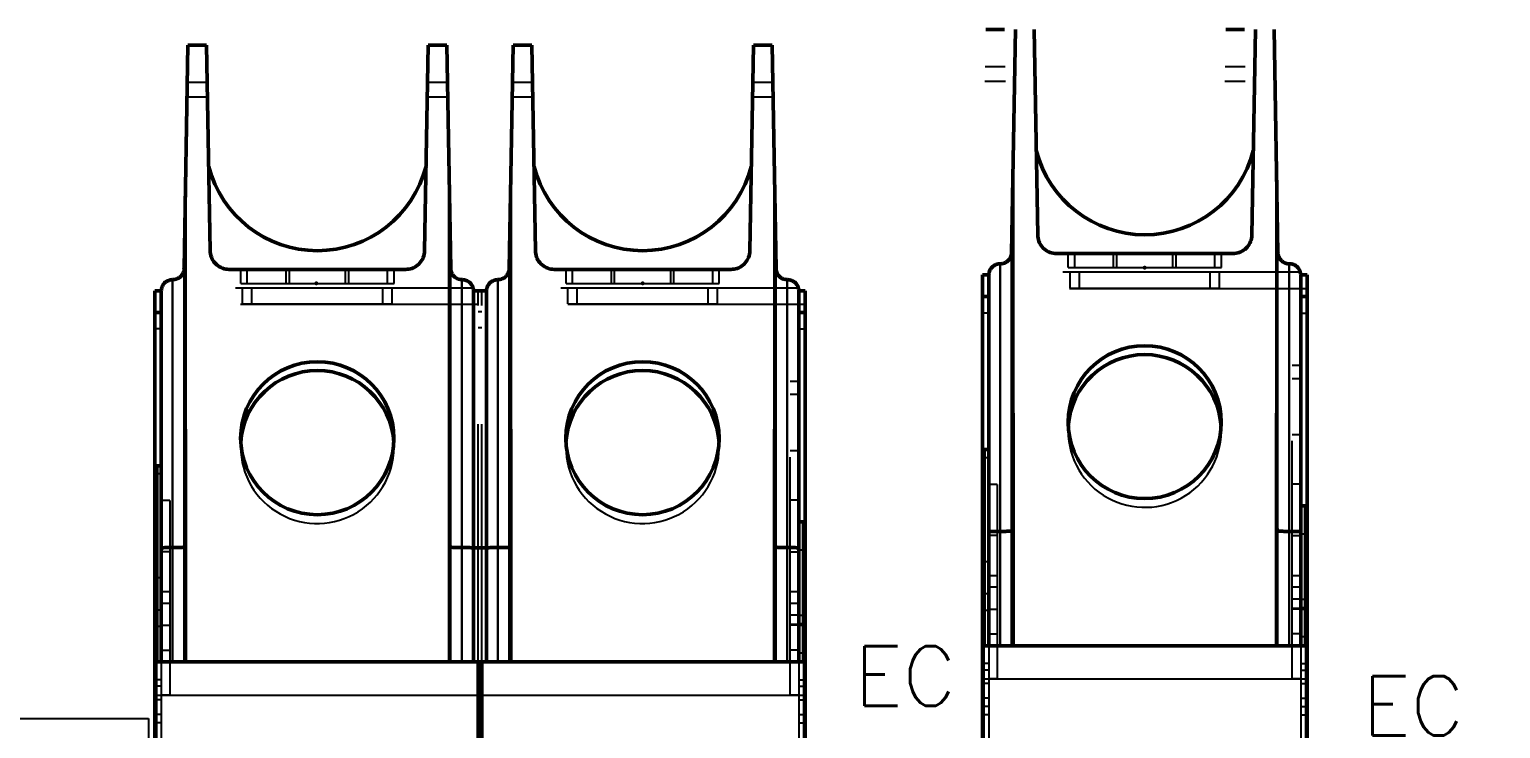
# Model space of a CAD drawing. Header units: inches. Extents: x 0.1 to 89.7, y 0.1 to 57.6.
# Drawn here: x 22.623 to 25.725, y 29.364 to 30.838 of the extents above; entities that cross this region are included whole.
import ezdxf
from ezdxf.enums import TextEntityAlignment as Align

# ---------------------------------------------------------------- set-up
doc = ezdxf.new("R2010")
doc.units = ezdxf.units.IN
doc.header["$MEASUREMENT"] = 0
doc.set_wipeout_variables(frame=1)
for name, pattern in [('CENTER', [2, 1.25, -0.25, 0.25, -0.25]), ('DASHED', [0.75, 0.5, -0.25]), ('DOT_CENTER', [14, 12, -1, 0, -1])]:
    doc.linetypes.add(name, pattern=pattern)
for name, color, linetype in [('1', 7, 'Continuous'), ('PMISC', 7, 'Continuous'), ('PSYMS', 7, 'Continuous'), ('PTERM', 4, 'Continuous')]:
    doc.layers.add(name, color=color, linetype=linetype)
for name, color, linetype, lineweight in [('2d ConnectionPoints', 7, 'Continuous', 50), ('AM_0', 7, 'Continuous', 50), ('AM_4', 3, 'Continuous', 25), ('AM_7', 7, 'CENTER', 25), ('AM_9', 6, 'DASHED', 25)]:
    doc.layers.add(name, color=color, linetype=linetype, lineweight=lineweight)
doc.styles.add('WD', font='romans.shx', dxfattribs={"height": 0.185})

# ---------------------------------------------------------------- blocks, each defined once
blk = doc.blocks.new('1489_2P_MINIATURE')
at = {"layer": '2d ConnectionPoints'}
for p in [(0.4101, 3.8696), (1.0965, 3.8696)]:
    blk.add_point(p, dxfattribs=at)
at = {"layer": 'AM_0'}
for p, q in [((0.1314, 3.9007), (0.1396, 4.3711)), ((0.179, 4.3711), (0.1396, 4.3711)), ((0.1865, 3.9378), (0.179, 4.3711)), ((0.6451, 4.3711), (0.6375, 3.9378)), ((0.6844, 4.3711), (0.6451, 4.3711)), ((0.6844, 4.3711), (0.6926, 3.9007)), ((0.8159, 3.9007), (0.8241, 4.3711)), ((0.8634, 4.3711), (0.8241, 4.3711)), ((0.871, 3.9378), (0.8634, 4.3711)), ((1.3295, 4.3711), (1.322, 3.9378)), ((1.3689, 4.3711), (1.3295, 4.3711)), ((1.3689, 4.3711), (1.3771, 3.9007)), ((0.1341, 4.0534), (0.1344, 3.0731)), ((0.6897, 3.0731), (0.69, 4.0534)), ((0.8185, 4.0534), (0.8188, 3.0731)), ((1.3741, 3.0731), (1.3744, 4.0534)), ((0.1072, 3.8775), (0.1078, 3.8775)), ((0.5982, 3.8991), (0.2259, 3.8991)), ((0.7162, 3.8775), (0.7169, 3.8775)), ((0.7916, 3.8775), (0.7923, 3.8775)), ((1.2826, 3.8991), (0.9103, 3.8991)), ((1.4007, 3.8775), (1.4013, 3.8775)), ((0.0698, 3.8539), (0.0698, 0.5222)), ((0.0698, 3.8539), (0.0836, 3.8539)), ((0.0836, 3.0731), (0.0836, 3.8539)), ((0.7405, 3.0731), (0.7405, 3.8539)), ((0.7405, 3.8539), (0.768, 3.8539)), ((0.768, 3.0731), (0.768, 3.8539)), ((1.4249, 3.0731), (1.4249, 3.8539)), ((1.4387, 3.8539), (1.4249, 3.8539)), ((1.4387, 0.5222), (1.4387, 3.8539)), ((0.0836, 3.8086), (0.0698, 3.8086)), ((1.4249, 3.8086), (1.4387, 3.8086)), ((0.0836, 3.4861), (0.0738, 3.4861)), ((0.0738, 3.4861), (0.0738, 3.0731)), ((1.4249, 3.3681), (1.4348, 3.3681)), ((1.4348, 3.3681), (1.4348, 3.0731)), ((0.0738, 3.3405), (0.0698, 3.3405)), ((0.1072, 3.3139), (0.1078, 3.3139)), ((0.1314, 3.3147), (0.1341, 3.3201)), ((0.69, 3.3201), (0.6926, 3.3147)), ((0.7162, 3.3139), (0.7169, 3.3139)), ((0.7405, 3.3131), (0.768, 3.3131)), ((0.7916, 3.3139), (0.7923, 3.3139)), ((0.8159, 3.3147), (0.8185, 3.3201)), ((1.3744, 3.3201), (1.3771, 3.3147)), ((1.4007, 3.3139), (1.4013, 3.3139)), ((1.4348, 3.3287), (1.4387, 3.3287)), ((1.4348, 3.2619), (1.4387, 3.2619)), ((0.0738, 3.2501), (0.0698, 3.2501)), ((0.0738, 3.1967), (0.0698, 3.1967)), ((1.4249, 3.1517), (1.4348, 3.1517)), ((0.0698, 3.0983), (0.0738, 3.0983)), ((1.4387, 3.0731), (0.0698, 3.0731)), ((0.7503, 3.0731), (0.7503, 2.4091)), ((0.7582, 3.0731), (0.7582, 2.4091)), ((0.7582, 3.0465), (0.7503, 3.0465))]:
    blk.add_line(p, q, dxfattribs=at)
for points in [[(0.2259, 3.8991), (0.2224, 3.8993), (0.219, 3.8997), (0.2157, 3.9004), (0.2124, 3.9015), (0.2092, 3.9028), (0.2062, 3.9044), (0.2033, 3.9062), (0.2006, 3.9083), (0.1981, 3.9106), (0.1957, 3.9132), (0.1936, 3.9159), (0.1918, 3.9188), (0.1902, 3.9218), (0.1889, 3.925), (0.1879, 3.9283), (0.1871, 3.9316), (0.1867, 3.935), (0.1865, 3.9378)], [(0.6375, 3.9378), (0.6373, 3.9343), (0.6368, 3.9309), (0.636, 3.9276), (0.6349, 3.9243), (0.6336, 3.9212), (0.6319, 3.9182), (0.63, 3.9153), (0.6279, 3.9126), (0.6255, 3.9101), (0.623, 3.9079), (0.6202, 3.9058), (0.6173, 3.904), (0.6142, 3.9025), (0.611, 3.9012), (0.6077, 3.9003), (0.6044, 3.8996), (0.6009, 3.8992), (0.5982, 3.8991)], [(0.9103, 3.8991), (0.9069, 3.8993), (0.9035, 3.8997), (0.9001, 3.9004), (0.8968, 3.9015), (0.8937, 3.9028), (0.8906, 3.9044), (0.8877, 3.9062), (0.885, 3.9083), (0.8825, 3.9106), (0.8802, 3.9132), (0.8781, 3.9159), (0.8762, 3.9188), (0.8747, 3.9218), (0.8733, 3.925), (0.8723, 3.9283), (0.8716, 3.9316), (0.8711, 3.935), (0.871, 3.9378)], [(1.322, 3.9378), (1.3218, 3.9343), (1.3212, 3.9309), (1.3204, 3.9276), (1.3194, 3.9243), (1.318, 3.9212), (1.3164, 3.9182), (1.3145, 3.9153), (1.3123, 3.9126), (1.31, 3.9101), (1.3074, 3.9079), (1.3046, 3.9058), (1.3017, 3.904), (1.2986, 3.9025), (1.2954, 3.9012), (1.2922, 3.9003), (1.2888, 3.8996), (1.2854, 3.8992), (1.2826, 3.8991)], [(0.0836, 3.8539), (0.0837, 3.8559), (0.0839, 3.858), (0.0844, 3.86), (0.085, 3.8619), (0.0858, 3.8638), (0.0867, 3.8657), (0.0879, 3.8674), (0.0891, 3.869), (0.0905, 3.8706), (0.092, 3.8719), (0.0937, 3.8732), (0.0954, 3.8743), (0.0972, 3.8753), (0.0991, 3.876), (0.1011, 3.8767), (0.1031, 3.8771), (0.1051, 3.8774), (0.1072, 3.8775)], [(0.1078, 3.8775), (0.1099, 3.8776), (0.1119, 3.8778), (0.1139, 3.8783), (0.1159, 3.8789), (0.1178, 3.8797), (0.1196, 3.8806), (0.1214, 3.8817), (0.123, 3.883), (0.1245, 3.8844), (0.1259, 3.8859), (0.1272, 3.8875), (0.1283, 3.8893), (0.1292, 3.8911), (0.13, 3.893), (0.1306, 3.895), (0.1311, 3.897), (0.1313, 3.899), (0.1314, 3.9007)], [(0.6926, 3.9007), (0.6928, 3.8986), (0.6931, 3.8966), (0.6936, 3.8946), (0.6942, 3.8926), (0.695, 3.8907), (0.696, 3.8889), (0.6971, 3.8872), (0.6984, 3.8856), (0.6998, 3.8841), (0.7014, 3.8827), (0.703, 3.8815), (0.7048, 3.8804), (0.7066, 3.8795), (0.7086, 3.8788), (0.7105, 3.8782), (0.7126, 3.8778), (0.7146, 3.8775), (0.7162, 3.8775)], [(0.7169, 3.8775), (0.7189, 3.8774), (0.721, 3.8771), (0.723, 3.8767), (0.725, 3.876), (0.7269, 3.8753), (0.7287, 3.8743), (0.7304, 3.8732), (0.7321, 3.8719), (0.7336, 3.8706), (0.735, 3.869), (0.7362, 3.8674), (0.7373, 3.8657), (0.7383, 3.8638), (0.7391, 3.8619), (0.7397, 3.86), (0.7401, 3.858), (0.7404, 3.8559), (0.7405, 3.8539)], [(0.768, 3.8539), (0.7681, 3.8559), (0.7684, 3.858), (0.7688, 3.86), (0.7694, 3.8619), (0.7702, 3.8638), (0.7712, 3.8657), (0.7723, 3.8674), (0.7735, 3.869), (0.7749, 3.8706), (0.7765, 3.8719), (0.7781, 3.8732), (0.7798, 3.8743), (0.7816, 3.8753), (0.7835, 3.876), (0.7855, 3.8767), (0.7875, 3.8771), (0.7896, 3.8774), (0.7916, 3.8775)], [(0.7923, 3.8775), (0.7943, 3.8776), (0.7964, 3.8778), (0.7984, 3.8783), (0.8003, 3.8789), (0.8022, 3.8797), (0.8041, 3.8806), (0.8058, 3.8817), (0.8074, 3.883), (0.809, 3.8844), (0.8103, 3.8859), (0.8116, 3.8875), (0.8127, 3.8893), (0.8137, 3.8911), (0.8144, 3.893), (0.8151, 3.895), (0.8155, 3.897), (0.8158, 3.899), (0.8159, 3.9007)], [(1.3771, 3.9007), (1.3772, 3.8986), (1.3775, 3.8966), (1.378, 3.8946), (1.3786, 3.8926), (1.3795, 3.8907), (1.3804, 3.8889), (1.3816, 3.8872), (1.3829, 3.8856), (1.3843, 3.8841), (1.3858, 3.8827), (1.3875, 3.8815), (1.3892, 3.8804), (1.3911, 3.8795), (1.393, 3.8788), (1.395, 3.8782), (1.397, 3.8778), (1.399, 3.8775), (1.4007, 3.8775)], [(1.4013, 3.8775), (1.4034, 3.8774), (1.4054, 3.8771), (1.4074, 3.8767), (1.4094, 3.876), (1.4113, 3.8753), (1.4131, 3.8743), (1.4149, 3.8732), (1.4165, 3.8719), (1.418, 3.8706), (1.4194, 3.869), (1.4206, 3.8674), (1.4218, 3.8657), (1.4227, 3.8638), (1.4235, 3.8619), (1.4241, 3.86), (1.4246, 3.858), (1.4248, 3.8559), (1.4249, 3.8539)], [(0.0836, 3.3131), (0.0837, 3.3132), (0.0839, 3.3132), (0.0844, 3.3133), (0.085, 3.3134), (0.0858, 3.3134), (0.0867, 3.3135), (0.0879, 3.3136), (0.0891, 3.3136), (0.0905, 3.3137), (0.092, 3.3137), (0.0937, 3.3138), (0.0954, 3.3138), (0.0972, 3.3138), (0.0991, 3.3139), (0.1011, 3.3139), (0.1031, 3.3139), (0.1051, 3.3139), (0.1072, 3.3139)], [(0.1078, 3.3139), (0.1099, 3.3139), (0.1119, 3.3139), (0.1139, 3.3139), (0.1159, 3.314), (0.1178, 3.314), (0.1196, 3.314), (0.1214, 3.3141), (0.123, 3.3141), (0.1245, 3.3142), (0.1259, 3.3142), (0.1272, 3.3143), (0.1283, 3.3143), (0.1292, 3.3144), (0.13, 3.3145), (0.1306, 3.3145), (0.1311, 3.3146), (0.1313, 3.3147), (0.1314, 3.3147)], [(0.6926, 3.3147), (0.6928, 3.3147), (0.6931, 3.3146), (0.6936, 3.3145), (0.6942, 3.3144), (0.695, 3.3144), (0.696, 3.3143), (0.6971, 3.3143), (0.6984, 3.3142), (0.6998, 3.3141), (0.7014, 3.3141), (0.703, 3.3141), (0.7048, 3.314), (0.7066, 3.314), (0.7086, 3.314), (0.7105, 3.3139), (0.7126, 3.3139), (0.7146, 3.3139), (0.7162, 3.3139)], [(0.7169, 3.3139), (0.7189, 3.3139), (0.721, 3.3139), (0.723, 3.3139), (0.725, 3.3139), (0.7269, 3.3138), (0.7287, 3.3138), (0.7304, 3.3138), (0.7321, 3.3137), (0.7336, 3.3137), (0.735, 3.3136), (0.7362, 3.3136), (0.7373, 3.3135), (0.7383, 3.3134), (0.7391, 3.3134), (0.7397, 3.3133), (0.7401, 3.3132), (0.7404, 3.3132), (0.7405, 3.3131)], [(0.768, 3.3131), (0.7681, 3.3132), (0.7684, 3.3132), (0.7688, 3.3133), (0.7694, 3.3134), (0.7702, 3.3134), (0.7712, 3.3135), (0.7723, 3.3136), (0.7735, 3.3136), (0.7749, 3.3137), (0.7765, 3.3137), (0.7781, 3.3138), (0.7798, 3.3138), (0.7816, 3.3138), (0.7835, 3.3139), (0.7855, 3.3139), (0.7875, 3.3139), (0.7896, 3.3139), (0.7916, 3.3139)], [(0.7923, 3.3139), (0.7943, 3.3139), (0.7964, 3.3139), (0.7984, 3.3139), (0.8003, 3.314), (0.8022, 3.314), (0.8041, 3.314), (0.8058, 3.3141), (0.8074, 3.3141), (0.809, 3.3142), (0.8103, 3.3142), (0.8116, 3.3143), (0.8127, 3.3143), (0.8137, 3.3144), (0.8144, 3.3145), (0.8151, 3.3145), (0.8155, 3.3146), (0.8158, 3.3147), (0.8159, 3.3147)], [(1.3771, 3.3147), (1.3772, 3.3147), (1.3775, 3.3146), (1.378, 3.3145), (1.3786, 3.3144), (1.3795, 3.3144), (1.3804, 3.3143), (1.3816, 3.3143), (1.3829, 3.3142), (1.3843, 3.3141), (1.3858, 3.3141), (1.3875, 3.3141), (1.3892, 3.314), (1.3911, 3.314), (1.393, 3.314), (1.395, 3.3139), (1.397, 3.3139), (1.399, 3.3139), (1.4007, 3.3139)], [(1.4013, 3.3139), (1.4034, 3.3139), (1.4054, 3.3139), (1.4074, 3.3139), (1.4094, 3.3139), (1.4113, 3.3138), (1.4131, 3.3138), (1.4149, 3.3138), (1.4165, 3.3137), (1.418, 3.3137), (1.4194, 3.3136), (1.4206, 3.3136), (1.4218, 3.3135), (1.4227, 3.3134), (1.4235, 3.3134), (1.4241, 3.3133), (1.4246, 3.3132), (1.4248, 3.3132), (1.4249, 3.3131)]]:
    blk.add_lwpolyline(points, dxfattribs=at)
for centre in [(0.412, 4.1744), (1.0965, 4.1744)]:
    blk.add_arc(centre, 0.236, 194.3926, 345.6074, dxfattribs=at)
for centre in [(0.4118, 3.5439), (1.0962, 3.5439)]:
    blk.add_ellipse(centre, major_axis=(0.1613, 0), ratio=0.997564, dxfattribs=at)
for centre in [(0.4118, 3.5254), (1.0962, 3.5254)]:
    blk.add_ellipse(centre, major_axis=(0.1613, 0), ratio=0.997564, start_param=0.057594, end_param=3.083999, dxfattribs=at)
at = {"layer": 'AM_4'}
for p, q in [((0.1809, 4.2614), (0.1377, 4.2614)), ((0.6863, 4.2614), (0.6432, 4.2614)), ((0.8653, 4.2614), (0.8222, 4.2614)), ((1.3708, 4.2614), (1.3276, 4.2614)), ((0.1072, 3.0731), (0.1072, 3.8775)), ((0.1078, 3.0731), (0.1078, 3.8775)), ((0.1314, 3.0731), (0.1314, 3.9007)), ((0.6926, 3.0731), (0.6926, 3.9007)), ((0.7162, 3.0731), (0.7162, 3.8775)), ((0.7169, 3.0731), (0.7169, 3.8775)), ((0.7916, 3.0731), (0.7916, 3.8775)), ((0.7923, 3.0731), (0.7923, 3.8775)), ((0.8159, 3.0731), (0.8159, 3.9007)), ((1.3771, 3.0731), (1.3771, 3.9007)), ((1.4007, 3.0731), (1.4007, 3.8775)), ((1.4013, 3.0731), (1.4013, 3.8775)), ((0.0836, 3.7737), (0.0698, 3.7737)), ((1.4249, 3.7737), (1.4387, 3.7737)), ((0.0738, 3.3209), (0.0698, 3.3209)), ((1.4348, 3.3091), (1.4387, 3.3091)), ((0.0738, 3.2697), (0.0698, 3.2697)), ((1.4348, 3.2815), (1.4387, 3.2815)), ((0.0836, 3.2501), (0.0738, 3.2501)), ((1.4249, 3.1714), (1.4348, 3.1714)), ((1.4249, 3.0927), (1.4348, 3.0927)), ((0.7503, 3.0026), (0.0698, 3.0026)), ((0.7582, 2.9781), (0.7503, 2.9781)), ((1.4387, 3.0026), (0.7582, 3.0026))]:
    blk.add_line(p, q, dxfattribs=at)
at = {"layer": 'AM_7'}
for p, q in [((0.1022, 3.3051), (0.0827, 3.3051)), ((1.4063, 3.3051), (1.4258, 3.3051))]:
    blk.add_line(p, q, dxfattribs=at)
at = {"layer": 'AM_9'}
for p, q in [((0.1803, 4.2925), (0.1383, 4.2925)), ((0.6858, 4.2925), (0.6437, 4.2925)), ((0.8648, 4.2925), (0.8227, 4.2925)), ((1.3702, 4.2925), (1.3282, 4.2925)), ((0.2508, 3.8696), (0.2508, 3.8991)), ((0.2645, 3.8696), (0.2645, 3.8991)), ((0.3461, 3.8696), (0.3461, 3.8991)), ((0.353, 3.8696), (0.353, 3.8991)), ((0.471, 3.8696), (0.471, 3.8991)), ((0.4779, 3.8696), (0.4779, 3.8991)), ((0.5595, 3.8696), (0.5595, 3.8991)), ((0.5733, 3.8696), (0.5733, 3.8991)), ((0.9352, 3.8696), (0.9352, 3.8991)), ((0.949, 3.8696), (0.949, 3.8991)), ((1.0306, 3.8696), (1.0306, 3.8991)), ((1.0375, 3.8696), (1.0375, 3.8991)), ((1.1555, 3.8696), (1.1555, 3.8991)), ((1.1624, 3.8696), (1.1624, 3.8991)), ((1.244, 3.8696), (1.244, 3.8991)), ((1.2577, 3.8696), (1.2577, 3.8991)), ((0.7397, 3.8598), (0.0843, 3.8598)), ((0.2508, 3.8696), (0.5733, 3.8696)), ((0.2547, 3.8263), (0.2547, 3.8598)), ((0.2744, 3.8263), (0.2744, 3.8598)), ((0.5497, 3.8263), (0.5497, 3.8598)), ((0.5694, 3.8263), (0.5694, 3.8598)), ((0.7503, 3.0731), (0.7503, 3.8539)), ((0.7582, 3.0731), (0.7582, 3.8539)), ((1.4242, 3.8598), (0.7688, 3.8598)), ((0.9352, 3.8696), (1.2577, 3.8696)), ((0.9391, 3.8263), (0.9391, 3.8598)), ((0.9588, 3.8263), (0.9588, 3.8598)), ((1.2341, 3.8263), (1.2341, 3.8598)), ((1.2538, 3.8263), (1.2538, 3.8598)), ((0.7503, 3.8249), (0.0698, 3.8249)), ((0.2547, 3.8263), (0.5694, 3.8263)), ((0.7582, 3.8096), (0.7503, 3.8096)), ((1.4387, 3.8249), (0.7582, 3.8249)), ((0.9391, 3.8263), (1.2538, 3.8263)), ((0.7582, 3.7758), (0.7503, 3.7758)), ((1.4072, 3.0042), (1.4072, 3.6631)), ((1.4249, 3.6631), (1.4072, 3.6631)), ((1.4249, 3.6356), (1.4072, 3.6356)), ((0.2505, 3.5439), (0.2505, 3.5254)), ((0.573, 3.5254), (0.573, 3.5439)), ((0.9349, 3.5439), (0.9349, 3.5254)), ((1.2575, 3.5254), (1.2575, 3.5439)), ((1.4249, 3.5176), (1.4072, 3.5176)), ((0.0836, 3.4688), (0.0738, 3.4688)), ((0.1013, 3.413), (0.0836, 3.413)), ((0.1013, 3.413), (0.1013, 3.0042)), ((1.4249, 3.4133), (1.4072, 3.4133)), ((1.4249, 3.3091), (1.4348, 3.3091)), ((0.1013, 3.2206), (0.0836, 3.2206)), ((1.4249, 3.2206), (1.4072, 3.2206)), ((0.0836, 3.1972), (0.1013, 3.1972)), ((1.4072, 3.197), (1.4249, 3.197)), ((0.0836, 3.1823), (0.0738, 3.1823)), ((1.4249, 3.1714), (1.4072, 3.1714)), ((0.0836, 3.1475), (0.0738, 3.1475)), ((0.0836, 3.1504), (0.1013, 3.1504)), ((1.4249, 3.1517), (1.4072, 3.1517)), ((1.4249, 3.1504), (1.4072, 3.1504)), ((0.0836, 3.0982), (0.1013, 3.0982)), ((1.4249, 3.0982), (1.4072, 3.0982)), ((0.0738, 1.989), (0.0738, 3.0731)), ((0.0836, 3.0731), (0.0836, 1.9895)), ((1.4249, 3.0731), (1.4249, 1.303)), ((1.4348, 3.0731), (1.4348, 1.5626)), ((0.0836, 3.0354), (0.0738, 3.0354)), ((1.4249, 3.0354), (1.4348, 3.0354)), ((0.0836, 3.0219), (0.0698, 3.0219)), ((0.0836, 3.0042), (0.1013, 3.0042)), ((1.4072, 3.0042), (1.4249, 3.0042)), ((1.4249, 3.0219), (1.4387, 3.0219)), ((0.0836, 2.9932), (0.0698, 2.9932)), ((0.0836, 2.9937), (0.0738, 2.9937)), ((1.4249, 2.9937), (1.4348, 2.9937)), ((1.4249, 2.9932), (1.4387, 2.9932)), ((0.0836, 2.9629), (0.0698, 2.9629)), ((0.0836, 2.9448), (0.0738, 2.9448)), ((1.4249, 2.9629), (1.4387, 2.9629)), ((1.4249, 2.9448), (1.4348, 2.9448))]:
    blk.add_line(p, q, dxfattribs=at)
for centre, start_param, end_param in [((0.4118, 3.5254), 3.083999, 3.141593), ((0.4118, 3.5254), 3.141593, 6.340779), ((1.0962, 3.5254), 3.083999, 3.141593), ((1.0962, 3.5254), 3.141593, 6.340779)]:
    blk.add_ellipse(centre, major_axis=(0.1613, 0), ratio=0.997564, start_param=start_param, end_param=end_param, dxfattribs=at)
at = {"style": 'WD', "width": 0.7}
for tag, p in [('INST', (0.75, 5.2321)), ('LOC', (0.75, 5.0625)), ('DESC1', (0.75, 4.9062)), ('DESC2', (0.75, 4.75)), ('DESC3', (0.75, 4.6021)), ('XREF', (0.75, 4.0312))]:
    blk.add_attdef(tag, text='', height=0.125, dxfattribs=at).set_placement(p, align=Align.CENTER)
at = {"style": 'WD'}
blk.add_attdef('TAG1', text='', height=0.125, dxfattribs=at).set_placement((0.75, 4.4375), align=Align.CENTER)
at = {"style": 'WD', "flags": 9}
blk.add_attdef('FAMILY', (0.9547, 4.4023), '', height=0.01, dxfattribs=at)
for tag, p in [('CAT', (0.9797, 4.3582)), ('MFG', (0.9778, 4.3387)), ('ASSYCODE', (0.98, 4.3214))]:
    blk.add_attdef(tag, text='', height=0.01, dxfattribs=at).set_placement(p, align=Align.CENTER)
blk = doc.blocks.new('E_NS_35_N-select__2', base_point=(-140.35, 64.25))
at = {"color": 7, "linetype": 'Continuous'}
for p, q in [((-138.317, 73.75), (-140.35, 73.75)), ((-140.35, 64.25), (-140.35, 73.75)), ((-138.317, 73.75), (-136.174, 73.75)), ((-138.317, 64.25), (-138.317, 73.75)), ((-136.174, 73.75), (-135.791, 73.75)), ((-136.174, 64.25), (-136.174, 73.75)), ((-133.283, 73.75), (-135.791, 73.75)), ((-135.791, 73.75), (-135.791, 64.25)), ((-131.25, 73.75), (-133.283, 73.75)), ((-133.283, 64.25), (-133.283, 73.75)), ((-131.25, 73.75), (-126.05, 73.75)), ((-131.25, 64.25), (-131.25, 73.75)), ((-126.05, 72.75), (-126.05, 73.75)), ((-120.05, 73.75), (-120.05, 72.75)), ((-120.05, 73.75), (-112.05, 73.75)), ((-112.05, 72.75), (-112.05, 73.75)), ((-106.05, 73.75), (-106.05, 72.75)), ((-106.05, 73.75), (-100.85, 73.75)), ((-100.85, 73.75), (-98.817, 73.75)), ((-100.85, 64.25), (-100.85, 73.75)), ((-96.309, 73.75), (-98.817, 73.75)), ((-98.817, 64.25), (-98.817, 73.75)), ((-96.309, 73.75), (-95.926, 73.75)), ((-96.309, 64.25), (-96.309, 73.75)), ((-95.926, 73.75), (-93.783, 73.75)), ((-95.926, 64.25), (-95.926, 73.75)), ((-93.783, 73.75), (-91.75, 73.75)), ((-93.783, 64.25), (-93.783, 73.75)), ((-91.75, 64.25), (-91.75, 73.75)), ((-120.05, 72.75), (-126.05, 72.75)), ((-106.05, 72.75), (-112.05, 72.75)), ((-117.726, 71.454), (-117.727, 71.455)), ((-116.05, 69.778), (-117.726, 71.454)), ((-114.374, 71.454), (-116.05, 69.778)), ((-114.373, 71.455), (-114.374, 71.454)), ((-125.025, 67.156), (-125.025, 70.844)), ((-125.025, 70.844), (-120.775, 70.844)), ((-120.775, 70.844), (-120.775, 67.156)), ((-118.505, 70.677), (-118.504, 70.676)), ((-118.504, 70.676), (-116.828, 69)), ((-115.272, 69), (-113.596, 70.676)), ((-113.596, 70.676), (-113.595, 70.677)), ((-111.325, 67.156), (-111.325, 70.844)), ((-111.325, 70.844), (-107.075, 70.844)), ((-107.075, 70.844), (-107.075, 67.156)), ((-130.2, 68.045), (-130.2, 69.955)), ((-130.2, 69.955), (-129.739, 69.955)), ((-127.961, 69.955), (-127.5, 69.955)), ((-127.5, 69.955), (-127.5, 68.045)), ((-104.6, 69.955), (-104.139, 69.955)), ((-104.6, 68.045), (-104.6, 69.955)), ((-102.361, 69.955), (-101.9, 69.955)), ((-101.9, 69.955), (-101.9, 68.045)), ((-116.828, 69), (-118.504, 67.324)), ((-113.596, 67.324), (-115.272, 69)), ((-117.726, 66.546), (-116.05, 68.222)), ((-116.05, 68.222), (-114.374, 66.546)), ((-129.739, 68.045), (-130.2, 68.045)), ((-127.5, 68.045), (-127.961, 68.045)), ((-118.504, 67.324), (-118.505, 67.323)), ((-113.595, 67.323), (-113.596, 67.324)), ((-104.139, 68.045), (-104.6, 68.045)), ((-101.9, 68.045), (-102.361, 68.045)), ((-120.775, 67.156), (-125.025, 67.156)), ((-117.727, 66.545), (-117.726, 66.546)), ((-114.374, 66.546), (-114.373, 66.545)), ((-107.075, 67.156), (-111.325, 67.156)), ((-126.05, 65.25), (-126.05, 64.25)), ((-120.05, 65.25), (-126.05, 65.25)), ((-120.05, 64.25), (-120.05, 65.25)), ((-112.05, 65.25), (-112.05, 64.25)), ((-106.05, 65.25), (-112.05, 65.25)), ((-106.05, 64.25), (-106.05, 65.25)), ((-138.317, 64.25), (-140.35, 64.25)), ((-138.317, 64.25), (-136.174, 64.25)), ((-136.174, 64.25), (-135.791, 64.25)), ((-133.283, 64.25), (-135.791, 64.25)), ((-131.25, 64.25), (-133.283, 64.25)), ((-131.25, 64.25), (-126.05, 64.25)), ((-120.05, 64.25), (-112.05, 64.25)), ((-106.05, 64.25), (-100.85, 64.25)), ((-100.85, 64.25), (-98.817, 64.25)), ((-96.309, 64.25), (-98.817, 64.25)), ((-96.309, 64.25), (-95.926, 64.25)), ((-95.926, 64.25), (-93.783, 64.25)), ((-93.783, 64.25), (-91.75, 64.25))]:
    blk.add_line(p, q, dxfattribs=at)
blk.add_circle((-116.05, 69), 3.3, dxfattribs=at)
for centre, radius, start, end in [((-116.05, 69), 2.972, 124.33441, 145.66559), ((-116.05, 69), 2.973, 55.66247, 124.33753), ((-116.05, 69), 2.972, 34.33441, 55.66559), ((-116.05, 69), 2.973, 145.66247, 214.33753), ((-116.05, 69), 2.973, 325.66247, 34.33753), ((-128.85, 69), 1.305, 47.03291, 132.96709), ((-103.25, 69), 1.305, 47.03291, 132.96709), ((-128.85, 69), 1.305, 227.03291, 312.96709), ((-116.05, 69), 2.972, 214.33441, 235.66559), ((-116.05, 69), 2.972, 304.33441, 325.66559), ((-103.25, 69), 1.305, 227.03291, 312.96709), ((-116.05, 69), 2.973, 235.66247, 304.33753)]:
    blk.add_arc(centre, radius, start, end, dxfattribs=at)
at = {"layer": '1', "color": 2, "linetype": 'DOT_CENTER'}
for p, q in [((-116.05, 72.63), (-116.05, 65.37)), ((-112.42, 69), (-119.68, 69))]:
    blk.add_line(p, q, dxfattribs=at)
blk = doc.blocks.new('PHOENIX_END_CLAMP_1')
at = {"xscale": 0.03909317721805836, "yscale": 0.03909317721805836, "zscale": 0.03909317721805836, "rotation": 270}
blk.add_blockref('E_NS_35_N-select__2', (0, 1.8999), dxfattribs=at)
at = {"style": 'WD', "width": 0.7}
for tag, p in [('DESC1', (0.1875, 2.4688)), ('DESC2', (0.1875, 2.3125)), ('DESC3', (0.1875, 2.1646))]:
    blk.add_attdef(tag, text='', height=0.125, dxfattribs=at).set_placement(p, align=Align.CENTER)
at = {"style": 'WD'}
blk.add_attdef('TAG1', text='', height=0.125, dxfattribs=at).set_placement((0.1875, 2), align=Align.CENTER)
at = {"style": 'WD', "flags": 9}
blk.add_attdef('FAMILY', (0.3922, 1.9648), '', height=0.01, dxfattribs=at)
for tag, p in [('CAT', (0.4172, 1.9207)), ('ASSYCODE', (0.4175, 1.8839)), ('MFG', (0.4153, 1.9012))]:
    blk.add_attdef(tag, text='', height=0.01, dxfattribs=at).set_placement(p, align=Align.CENTER)
blk = doc.blocks.new('1489_1P_MINIATURE')
at = {"layer": '2d ConnectionPoints'}
blk.add_point((0.352, 3.8603), dxfattribs=at)
at = {"layer": 'AM_0'}
for p, q in [((0.0567, 4.3612), (0.0174, 4.3612)), ((0.0717, 3.8913), (0.0799, 4.3612)), ((0.1268, 3.9283), (0.1192, 4.3612)), ((0.5616, 4.3612), (0.5223, 4.3612)), ((0.5848, 4.3612), (0.5773, 3.9283)), ((0.6241, 4.3612), (0.6323, 3.8913)), ((0.0744, 4.0439), (0.0747, 3.0646)), ((0.6293, 3.0646), (0.6296, 4.0439)), ((0.538, 3.8897), (0.1661, 3.8897)), ((0.0102, 3.8446), (0.0102, 2.1875)), ((0.0102, 3.8446), (0.0239, 3.8446)), ((0.0239, 3.0646), (0.0239, 3.8446)), ((0.0475, 3.8681), (0.0482, 3.8681)), ((0.6559, 3.8681), (0.6565, 3.8681)), ((0.6801, 3.0646), (0.6801, 3.8446)), ((0.6938, 3.8446), (0.6801, 3.8446)), ((0.6938, 0.5167), (0.6938, 3.8446)), ((0.0239, 3.7994), (0.0102, 3.7994)), ((0.6801, 3.7994), (0.6938, 3.7994)), ((0.0239, 3.4772), (0.0141, 3.4772)), ((0.0141, 3.4772), (0.0141, 3.0646)), ((0.6801, 3.3593), (0.6899, 3.3593)), ((0.6899, 3.3593), (0.6899, 3.0646)), ((0.0141, 3.3318), (0.0102, 3.3318)), ((0.6899, 3.32), (0.6938, 3.32)), ((0.0475, 3.3052), (0.0482, 3.3052)), ((0.0717, 3.306), (0.0744, 3.3114)), ((0.6296, 3.3114), (0.6323, 3.306)), ((0.6559, 3.3052), (0.6565, 3.3052)), ((0.6899, 3.2532), (0.6938, 3.2532)), ((0.0141, 3.2415), (0.0102, 3.2415)), ((0.0141, 3.1881), (0.0102, 3.1881)), ((0.6801, 3.1432), (0.6899, 3.1432)), ((0.0102, 3.0899), (0.0141, 3.0899)), ((0.6938, 3.0646), (0.0102, 3.0646))]:
    blk.add_line(p, q, dxfattribs=at)
for points in [[(0.1661, 3.8897), (0.1626, 3.8899), (0.1592, 3.8903), (0.1559, 3.8911), (0.1526, 3.8921), (0.1495, 3.8934), (0.1464, 3.895), (0.1435, 3.8968), (0.1408, 3.8989), (0.1383, 3.9013), (0.136, 3.9038), (0.1339, 3.9065), (0.132, 3.9094), (0.1305, 3.9124), (0.1291, 3.9156), (0.1281, 3.9189), (0.1274, 3.9222), (0.1269, 3.9256), (0.1268, 3.9283)], [(0.5773, 3.9283), (0.577, 3.9249), (0.5765, 3.9215), (0.5757, 3.9182), (0.5747, 3.915), (0.5733, 3.9118), (0.5717, 3.9088), (0.5698, 3.9059), (0.5676, 3.9033), (0.5653, 3.9008), (0.5627, 3.8985), (0.5599, 3.8965), (0.557, 3.8947), (0.554, 3.8931), (0.5508, 3.8919), (0.5475, 3.8909), (0.5441, 3.8902), (0.5407, 3.8898), (0.538, 3.8897)], [(0.0482, 3.8681), (0.0502, 3.8682), (0.0523, 3.8685), (0.0543, 3.8689), (0.0562, 3.8696), (0.0581, 3.8703), (0.0599, 3.8713), (0.0617, 3.8724), (0.0633, 3.8736), (0.0648, 3.875), (0.0662, 3.8766), (0.0675, 3.8782), (0.0686, 3.8799), (0.0695, 3.8817), (0.0703, 3.8836), (0.0709, 3.8856), (0.0714, 3.8876), (0.0716, 3.8897), (0.0717, 3.8913)], [(0.6323, 3.8913), (0.6324, 3.8892), (0.6327, 3.8872), (0.6332, 3.8852), (0.6339, 3.8833), (0.6347, 3.8814), (0.6357, 3.8796), (0.6368, 3.8779), (0.6381, 3.8762), (0.6395, 3.8747), (0.641, 3.8734), (0.6427, 3.8722), (0.6444, 3.8711), (0.6463, 3.8702), (0.6482, 3.8694), (0.6502, 3.8688), (0.6522, 3.8684), (0.6542, 3.8682), (0.6559, 3.8681)], [(0.0239, 3.8446), (0.024, 3.8466), (0.0243, 3.8487), (0.0247, 3.8507), (0.0254, 3.8526), (0.0262, 3.8545), (0.0271, 3.8563), (0.0282, 3.8581), (0.0295, 3.8597), (0.0308, 3.8612), (0.0324, 3.8626), (0.034, 3.8639), (0.0357, 3.865), (0.0376, 3.8659), (0.0395, 3.8667), (0.0414, 3.8673), (0.0434, 3.8678), (0.0455, 3.868), (0.0475, 3.8681)], [(0.6565, 3.8681), (0.6586, 3.868), (0.6606, 3.8678), (0.6626, 3.8673), (0.6646, 3.8667), (0.6665, 3.8659), (0.6683, 3.865), (0.67, 3.8639), (0.6717, 3.8626), (0.6732, 3.8612), (0.6746, 3.8597), (0.6758, 3.8581), (0.6769, 3.8563), (0.6779, 3.8545), (0.6787, 3.8526), (0.6793, 3.8507), (0.6797, 3.8487), (0.68, 3.8466), (0.6801, 3.8446)], [(0.0239, 3.3044), (0.024, 3.3045), (0.0243, 3.3045), (0.0247, 3.3046), (0.0254, 3.3047), (0.0262, 3.3047), (0.0271, 3.3048), (0.0282, 3.3049), (0.0295, 3.3049), (0.0308, 3.305), (0.0324, 3.305), (0.034, 3.3051), (0.0357, 3.3051), (0.0376, 3.3051), (0.0395, 3.3052), (0.0414, 3.3052), (0.0434, 3.3052), (0.0455, 3.3052), (0.0475, 3.3052)], [(0.0482, 3.3052), (0.0502, 3.3052), (0.0523, 3.3052), (0.0543, 3.3053), (0.0562, 3.3053), (0.0581, 3.3053), (0.0599, 3.3053), (0.0617, 3.3054), (0.0633, 3.3054), (0.0648, 3.3055), (0.0662, 3.3055), (0.0675, 3.3056), (0.0686, 3.3056), (0.0695, 3.3057), (0.0703, 3.3058), (0.0709, 3.3058), (0.0714, 3.3059), (0.0716, 3.306), (0.0717, 3.306)], [(0.6323, 3.306), (0.6324, 3.306), (0.6327, 3.3059), (0.6332, 3.3058), (0.6339, 3.3058), (0.6347, 3.3057), (0.6357, 3.3056), (0.6368, 3.3056), (0.6381, 3.3055), (0.6395, 3.3055), (0.641, 3.3054), (0.6427, 3.3054), (0.6444, 3.3053), (0.6463, 3.3053), (0.6482, 3.3053), (0.6502, 3.3052), (0.6522, 3.3052), (0.6542, 3.3052), (0.6559, 3.3052)], [(0.6565, 3.3052), (0.6586, 3.3052), (0.6606, 3.3052), (0.6626, 3.3052), (0.6646, 3.3052), (0.6665, 3.3051), (0.6683, 3.3051), (0.67, 3.3051), (0.6717, 3.305), (0.6732, 3.305), (0.6746, 3.3049), (0.6758, 3.3049), (0.6769, 3.3048), (0.6779, 3.3047), (0.6787, 3.3047), (0.6793, 3.3046), (0.6797, 3.3045), (0.68, 3.3045), (0.6801, 3.3044)]]:
    blk.add_lwpolyline(points, dxfattribs=at)
blk.add_arc((0.352, 4.1648), 0.2357, 194.3926, 345.6074, dxfattribs=at)
blk.add_ellipse((0.3518, 3.535), major_axis=(0.1611, 0), ratio=0.997564, dxfattribs=at)
blk.add_ellipse((0.3518, 3.5165), major_axis=(0.1611, 0), ratio=0.997564, start_param=0.057594, end_param=3.083999, dxfattribs=at)
at = {"layer": 'AM_4'}
for p, q in [((0.0586, 4.2516), (0.0155, 4.2516)), ((0.5635, 4.2516), (0.5204, 4.2516)), ((0.0717, 3.0646), (0.0717, 3.8913)), ((0.6323, 3.0646), (0.6323, 3.8913)), ((0.0475, 3.0646), (0.0475, 3.8681)), ((0.0482, 3.0646), (0.0482, 3.8681)), ((0.6559, 3.0646), (0.6559, 3.8681)), ((0.6565, 3.0646), (0.6565, 3.8681)), ((0.0239, 3.7645), (0.0102, 3.7645)), ((0.6801, 3.7645), (0.6938, 3.7645)), ((0.0141, 3.3122), (0.0102, 3.3122)), ((0.6899, 3.3004), (0.6938, 3.3004)), ((0.0141, 3.2611), (0.0102, 3.2611)), ((0.6899, 3.2729), (0.6938, 3.2729)), ((0.0239, 3.2415), (0.0141, 3.2415)), ((0.6801, 3.1629), (0.6899, 3.1629)), ((0.6801, 3.0843), (0.6899, 3.0843)), ((0.6938, 2.9942), (0.0102, 2.9942))]:
    blk.add_line(p, q, dxfattribs=at)
at = {"layer": 'AM_7'}
for p, q in [((0.0425, 3.2965), (0.0231, 3.2965)), ((0.6615, 3.2965), (0.681, 3.2965))]:
    blk.add_line(p, q, dxfattribs=at)
at = {"layer": 'AM_9'}
for p, q in [((0.0581, 4.2826), (0.0161, 4.2826)), ((0.563, 4.2826), (0.5209, 4.2826)), ((0.1909, 3.8603), (0.1909, 3.8897)), ((0.2047, 3.8603), (0.2047, 3.8897)), ((0.2862, 3.8603), (0.2862, 3.8897)), ((0.2931, 3.8603), (0.2931, 3.8897)), ((0.411, 3.8603), (0.411, 3.8897)), ((0.4178, 3.8603), (0.4178, 3.8897)), ((0.4994, 3.8603), (0.4994, 3.8897)), ((0.5131, 3.8603), (0.5131, 3.8897)), ((0.6793, 3.8505), (0.0247, 3.8505)), ((0.1909, 3.8603), (0.5131, 3.8603)), ((0.1949, 3.8171), (0.1949, 3.8505)), ((0.2145, 3.8171), (0.2145, 3.8505)), ((0.4895, 3.8171), (0.4895, 3.8505)), ((0.5092, 3.8171), (0.5092, 3.8505)), ((0.6938, 3.8156), (0.0102, 3.8156)), ((0.1949, 3.8171), (0.5092, 3.8171)), ((0.6801, 3.654), (0.6624, 3.654)), ((0.6624, 2.9959), (0.6624, 3.654)), ((0.6801, 3.6265), (0.6624, 3.6265)), ((0.1907, 3.535), (0.1907, 3.5165)), ((0.5128, 3.5165), (0.5128, 3.535)), ((0.6801, 3.5086), (0.6624, 3.5086)), ((0.0239, 3.4599), (0.0141, 3.4599)), ((0.0416, 3.4042), (0.0239, 3.4042)), ((0.0416, 3.4042), (0.0416, 2.9959)), ((0.6801, 3.4045), (0.6624, 3.4045)), ((0.6801, 3.3004), (0.6899, 3.3004)), ((0.0416, 3.212), (0.0239, 3.212)), ((0.6801, 3.212), (0.6624, 3.212)), ((0.0239, 3.1737), (0.0141, 3.1737)), ((0.0239, 3.1887), (0.0416, 3.1887)), ((0.6624, 3.1884), (0.6801, 3.1884)), ((0.6801, 3.1629), (0.6624, 3.1629)), ((0.0239, 3.139), (0.0141, 3.139)), ((0.0239, 3.1419), (0.0416, 3.1419)), ((0.6801, 3.1432), (0.6624, 3.1432)), ((0.6801, 3.1419), (0.6624, 3.1419)), ((0.0239, 3.0897), (0.0416, 3.0897)), ((0.6801, 3.0897), (0.6624, 3.0897)), ((0.0141, 1.9818), (0.0141, 3.0646)), ((0.0239, 3.0646), (0.0239, 1.2966)), ((0.6801, 3.0646), (0.6801, 1.2966)), ((0.6899, 3.0646), (0.6899, 1.5559)), ((0.0239, 3.0136), (0.0102, 3.0136)), ((0.0239, 3.027), (0.0141, 3.027)), ((0.6801, 3.027), (0.6899, 3.027)), ((0.6801, 3.0136), (0.6938, 3.0136)), ((0.0239, 2.9849), (0.0102, 2.9849)), ((0.0239, 2.9854), (0.0141, 2.9854)), ((0.0239, 2.9959), (0.0416, 2.9959)), ((0.6624, 2.9959), (0.6801, 2.9959)), ((0.6801, 2.9854), (0.6899, 2.9854)), ((0.6801, 2.9849), (0.6938, 2.9849)), ((0.0239, 2.9546), (0.0102, 2.9546)), ((0.6801, 2.9546), (0.6938, 2.9546)), ((0.0239, 2.9193), (0.0102, 2.9193)), ((0.0239, 2.9365), (0.0141, 2.9365)), ((0.6801, 2.9365), (0.6899, 2.9365)), ((0.6801, 2.9193), (0.6938, 2.9193))]:
    blk.add_line(p, q, dxfattribs=at)
for start_param, end_param in [(3.083999, 3.141593), (3.141593, 6.340779)]:
    blk.add_ellipse((0.3518, 3.5165), major_axis=(0.1611, 0), ratio=0.997564, start_param=start_param, end_param=end_param, dxfattribs=at)
at = {"style": 'WD', "width": 0.7}
for tag, p in [('INST', (0.3125, 5.3571)), ('LOC', (0.3125, 5.1875)), ('DESC1', (0.3125, 5.0312)), ('DESC2', (0.3125, 4.875)), ('DESC3', (0.3125, 4.7271)), ('XREF', (0.3125, 4.1562))]:
    blk.add_attdef(tag, text='', height=0.125, dxfattribs=at).set_placement(p, align=Align.CENTER)
at = {"style": 'WD'}
blk.add_attdef('TAG1', text='', height=0.125, dxfattribs=at).set_placement((0.3125, 4.5625), align=Align.CENTER)
at = {"style": 'WD', "flags": 9}
blk.add_attdef('FAMILY', (0.5172, 4.5273), '', height=0.01, dxfattribs=at)
for tag, p in [('CAT', (0.5422, 4.4832)), ('MFG', (0.5403, 4.4637)), ('ASSYCODE', (0.5425, 4.4464))]:
    blk.add_attdef(tag, text='', height=0.01, dxfattribs=at).set_placement(p, align=Align.CENTER)
blk = doc.blocks.new('E_NS35N')
at = {"style": 'WD', "flags": 1}
for tag, height, p in [('INST', 0.125, (-0.0107, 0.4749)), ('LOC', 0.125, (-0.0107, 0.2983)), ('P_TAGSTRIP', 0.125, (-0.0107, 0.1218)), ('MFG', 0.05, (0.0343, -0.4763)), ('CAT', 0.05, (0.0343, -0.5478)), ('WDBLKNAM', 0.05, (0.0343, -0.6193)), ('FP', 0.05, (0.0343, -0.6908)), ('FPT', 0.05, (0.1754, -0.6908)), ('ASSYCODE', 0.05, (0.0343, -0.7892))]:
    blk.add_attdef(tag, text='', height=height, dxfattribs=at).set_placement(p, align=Align.CENTER)
at = {"style": 'WD', "width": 0.8}
blk.add_attdef('WIRENOL', text='', height=0.1, dxfattribs=at).set_placement((-1.0026, -0.1198), align=Align.MIDDLE_RIGHT)
blk.add_attdef('WIRENOR', text='', height=0.1, dxfattribs=at).set_placement((1.0594, -0.1198), align=Align.MIDDLE_LEFT)
at = {"style": 'WD', "flags": 1}
blk.add_attdef('TERMDESCL', text='', height=0.05, dxfattribs=at).set_placement((-1.0001, -0.2348), align=Align.MIDDLE_RIGHT)
blk.add_attdef('TERMDESCR', text='', height=0.05, dxfattribs=at).set_placement((1.0593, -0.2348), align=Align.MIDDLE_LEFT)
blk.add_wipeout([(-0.9692, 0), (-0.3791, 0), (-0.3791, -0.039), (-0.1549, -0.039), (-0.1549, 0), (0.1549, 0), (0.1549, -0.039), (0.3791, -0.039), (0.3791, 0), (1.0277, 0), (1.0277, -0.374), (0.3791, -0.374), (0.3791, -0.3335), (0.1549, -0.3335), (0.1549, -0.374), (-0.1549, -0.374), (-0.1549, -0.3335), (-0.3791, -0.3335), (-0.3791, -0.374), (-0.9692, -0.374)])
blk.add_wipeout([(-0.9692, 0), (-0.3791, 0), (-0.3791, -0.039), (-0.1549, -0.039), (-0.1549, 0), (0.1549, 0), (0.1549, -0.039), (0.3791, -0.039), (0.3791, 0), (1.0277, 0), (1.0277, -0.374), (0.3791, -0.374), (0.3791, -0.3335), (0.1549, -0.3335), (0.1549, -0.374), (-0.1549, -0.374), (-0.1549, -0.3335), (-0.3791, -0.3335), (-0.3791, -0.374), (-0.9692, -0.374)])
for p, q in [((-0.3791, 0), (-0.9692, 0)), ((-0.9692, 0), (-0.9692, -0.374)), ((-0.3791, -0.039), (-0.3791, 0)), ((-0.1549, -0.039), (-0.1549, 0)), ((0.1549, 0), (-0.1549, 0)), ((0.3791, 0), (1.0277, 0)), ((0.3791, -0.039), (0.3791, 0)), ((0.3791, 0), (0.688, 0)), ((0.688, 0), (0.688, -0.374)), ((0.915, -0.3698), (0.915, 0.0042)), ((0.9696, -0.3698), (0.9696, 0.0042)), ((1.0277, 0), (1.0277, -0.374)), ((-0.9268, -0.3782), (-0.9268, -0.0042)), ((-0.8721, -0.3782), (-0.8721, -0.0042)), ((-0.7907, -0.3782), (-0.7907, -0.0042)), ((-0.7175, -0.3364), (-0.7175, -0.0042)), ((-0.6897, -0.3782), (-0.6897, -0.0042)), ((0.7604, -0.3364), (0.7604, -0.0042)), ((0.8336, -0.3782), (0.8336, -0.0042)), ((-0.1549, -0.039), (-0.3791, -0.039)), ((0.1549, -0.039), (0.3791, -0.039)), ((-0.8721, -0.0742), (-0.7907, -0.0742)), ((-0.2026, -0.0921), (-0.3361, -0.0921)), ((-0.3361, -0.2789), (-0.3361, -0.0921)), ((-0.2026, -0.2789), (-0.2026, -0.0921)), ((0.2026, -0.0921), (0.3361, -0.0921)), ((0.2026, -0.2789), (0.2026, -0.0921)), ((0.3361, -0.2789), (0.3361, -0.0921)), ((0.915, -0.0742), (0.8336, -0.0742)), ((-0.0817, -0.2418), (0.0537, -0.0978)), ((-0.0636, -0.1077), (0.0776, -0.2466)), ((-0.0606, -0.2619), (0.0751, -0.1176)), ((-0.0839, -0.1287), (0.057, -0.2672)), ((-0.2026, -0.2789), (-0.3361, -0.2789)), ((0.2026, -0.2789), (0.3361, -0.2789)), ((-0.7907, -0.3364), (-0.7175, -0.3364)), ((-0.3791, -0.374), (-0.3791, -0.3335)), ((-0.3791, -0.3335), (-0.1549, -0.3335)), ((-0.1549, -0.374), (-0.1549, -0.3335)), ((0.3791, -0.3335), (0.1549, -0.3335)), ((0.3791, -0.374), (0.3791, -0.3335)), ((0.8336, -0.3364), (0.7604, -0.3364)), ((-0.9692, -0.374), (-0.3791, -0.374)), ((0.1549, -0.374), (-0.1549, -0.374)), ((1.0277, -0.374), (0.3791, -0.374)), ((0.688, -0.374), (0.3791, -0.374))]:
    blk.add_line(p, q)
for points in [[(0.1549, -0.039), (0.1549, 0)], [(0.1549, -0.374), (0.1549, -0.3335)]]:
    blk.add_lwpolyline(points)
for radius in [0.115, 0.1]:
    blk.add_circle((-0.0027, -0.187), radius)
at = {"style": 'WD'}
for tag in ['WIRENO', 'TERM']:
    blk.add_attdef(tag, text='', height=0.1, dxfattribs=at).set_placement((0.0343, -0.1851), align=Align.MIDDLE_CENTER)

msp = doc.modelspace()

# ---------------------------------------------------------------- block references
at = {"layer": 'PSYMS', "xscale": 1.001880327007336, "yscale": 1.001880327007336, "zscale": 1.001880327007336}
for name, p in [('1489_1P_MINIATURE', (24.62207, 26.46811)), ('1489_2P_MINIATURE', (22.81752, 26.42538))]:
    msp.add_blockref(name, p, dxfattribs=at)
at = {"layer": 'PSYMS'}
ref = msp.add_blockref('PHOENIX_END_CLAMP_1', (24.28167, 27.40831), dxfattribs=dict(at, xscale=1.001880327007336, yscale=1.001880327007336, zscale=1.001880327007336))
ref.add_attrib('TAG1', 'EC', dxfattribs={"layer": 'PMISC', "height": 0.125235, "style": 'WD'}).set_placement((24.46952, 29.41207), align=Align.CENTER)
ref = msp.add_blockref('PHOENIX_END_CLAMP_1', (25.35275, 27.34569), dxfattribs=dict(at, xscale=1.001880327007336, yscale=1.001880327007336, zscale=1.001880327007336))
ref.add_attrib('TAG1', 'EC', dxfattribs={"layer": 'PMISC', "height": 0.125235, "style": 'WD'}).set_placement((25.5406, 29.34945), align=Align.CENTER)

# ---------------------------------------------------------------- next in the draw order: block references
ref = msp.add_blockref('E_NS35N', (22.50004, 28.35723), dxfattribs=dict(at, rotation=90))
ref.add_attrib('TERM', 'END_CLAMP', dxfattribs={"layer": 'PTERM', "height": 0.1, "rotation": 90, "style": 'WD'}).set_placement((22.6851, 28.39156), align=Align.MIDDLE_CENTER)

doc.saveas('drawing.dxf')
